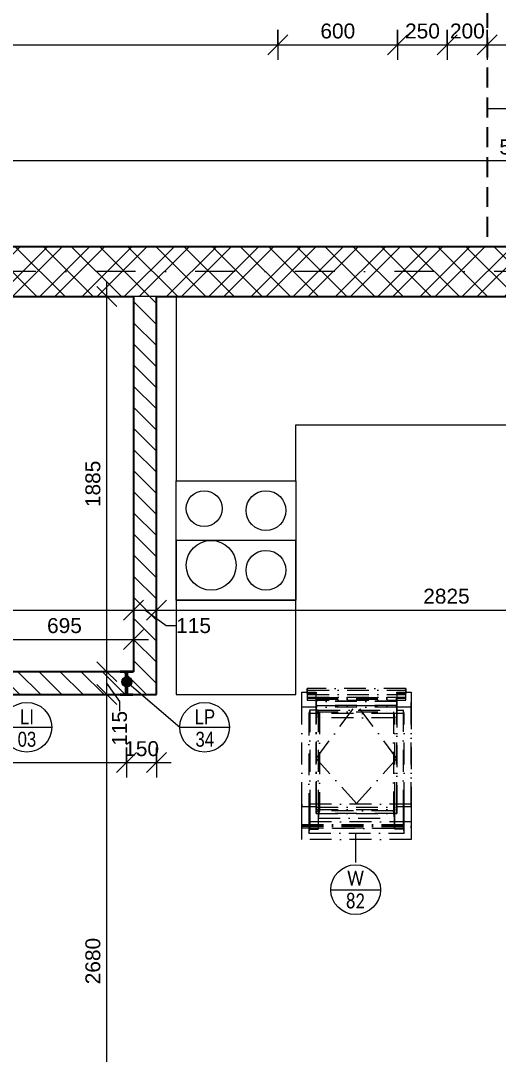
# Model space of a CAD drawing. Header units: millimetres. Extents: x -2204 to 40828, y -3577 to 13817.
# Drawn here: x 12569 to 14967, y 2918 to 8111 of the extents above; entities that cross this region are included whole.
import ezdxf

# ---------------------------------------------------------------- set-up
doc = ezdxf.new("R2010")
doc.units = ezdxf.units.MM
for name, pattern in [('HA_Dash_3mm-S1mm', [150, 100, -50]), ('HA_DashDot_10mm-S3mm', [500, 200, -150, 0, -150]), ('HA_DashDot_4mm', [200, 110, -45, 0, -45])]:
    doc.linetypes.add(name, pattern=pattern)
for name, color, linetype, lineweight in [('A-____-____-DIMS', 9, 'Continuous', 5), ('A-____-____-DIMS-50', 9, 'Continuous', 5), ('A-DETL-____-HDLN', 9, 'HA_Dash_3mm-S1mm', 25), ('A-GENM-____-IDEN', 9, 'Continuous', 9), ('A-GLAZ-____-IDEN', 9, 'Continuous', 9), ('A-GLAZ-____-OTLN', 9, 'Continuous', 5), ('A-WALL-____-MCUT', 9, 'Continuous', 9), ('A-WALL-____-PATT', 9, 'Continuous', 25), ('G-____-____-TEXT', 9, 'Continuous', 5), ('I-WALL-____-MCUT', 9, 'Continuous', 25), ('Q-CASE-____-OTLN', 9, 'Continuous', 9), ('Q-SPCQ-____-OTLN', 9, 'Continuous', 9), ('S-COLS-____-MCUT', 9, 'Continuous', 25), ('S-COLS-____-OTLN', 9, 'Continuous', 9), ('S-GRID-____-OTLN', 9, 'Continuous', 5)]:
    doc.layers.add(name, color=color, linetype=linetype, lineweight=lineweight)
doc.styles.add('Arial_1', font='arial.ttf', dxfattribs={"height": 75})
doc.styles.add('Arial_2', font='arial.ttf', dxfattribs={"width": 0.8, "height": 75})
doc.styles.add('Calibri', font='calibri.ttf', dxfattribs={"width": 0.8, "height": 75})
doc.dimstyles.new('Inner_Dimensions', dxfattribs={"dimscale": 304.8, "dimtxt": 76.519455, "dimasz": 0.328084, "dimexe": 0.246063, "dimexo": 0.0625, "dimgap": 0.032808, "dimtad": 1, "dimdec": 0, "dimzin": 0, "dimdsep": 46, "dimtxsty": 'Arial_1', "dimblk1": 'OBLIQUE', "dimblk2": 'OBLIQUE', "dimsah": 1, "dimcen": 0.09, "dimdle": 0.246063, "dimazin": 0, "dimtfac": 1, "dimtdec": 4, "dimtix": 1, "dimtmove": 2, "dimatfit": 3, "dimfxl": 0.246063, "dimfxlon": 1, "dimtvp": 1, "dimtolj": 1, "dimtzin": 0, "dimlwd": 9, "dimlwe": 9, "dimarcsym": 2})
doc.dimstyles.new('Inner_Dimensions_1', dxfattribs={"dimscale": 304.8, "dimtxt": 76.519455, "dimasz": 0.328084, "dimexe": 0.246063, "dimexo": 0.0625, "dimgap": 0.032808, "dimtad": 1, "dimdec": 0, "dimzin": 0, "dimdsep": 46, "dimtxsty": 'Arial_1', "dimblk1": 'OBLIQUE', "dimblk2": 'OBLIQUE', "dimsah": 1, "dimcen": 0.09, "dimdle": 0.246063, "dimazin": 0, "dimtfac": 1, "dimtdec": 4, "dimtix": 1, "dimtmove": 0, "dimatfit": 3, "dimfxl": 0.246063, "dimfxlon": 1, "dimtvp": 1, "dimtolj": 1, "dimtzin": 0, "dimlwd": 9, "dimlwe": 9, "dimarcsym": 2})
doc.dimstyles.new('Inner_Dimensions_2', dxfattribs={"dimscale": 304.8, "dimtxt": 76.519455, "dimasz": 0.328084, "dimexe": 0.246063, "dimexo": 0.0625, "dimgap": 0.032808, "dimtad": 1, "dimdec": 0, "dimzin": 0, "dimdsep": 46, "dimtxsty": 'Arial_1', "dimblk1": 'OBLIQUE', "dimblk2": 'OBLIQUE', "dimsah": 1, "dimcen": 0.09, "dimdle": 0.246063, "dimazin": 0, "dimtfac": 1, "dimtdec": 4, "dimtix": 1, "dimtmove": 1, "dimatfit": 3, "dimfxl": 0.246063, "dimfxlon": 1, "dimtvp": 1, "dimtolj": 1, "dimtzin": 0, "dimlwd": 9, "dimlwe": 9, "dimarcsym": 2})
pattern_1 = [(135, (0, 0), (-53.033, -53.033), [])]

# ---------------------------------------------------------------- blocks, each defined once
blk = doc.blocks.new('Roof-Windows_VELUX_GLL_1061 - CK02-V13-DSP_3NP-A')
at = {"layer": 'A-GLAZ-____-OTLN', "color": 31, "linetype": 'HA_DashDot_4mm'}
for p, q in [((13979.8, 4661.2), (13979.8, 4737.6)), ((14007.1, 4755), (14007.1, 4754.9)), ((14007.1, 4754.9), (14007.1, 4754.7)), ((14007.1, 4754.7), (14007.1, 4753.9)), ((14007.1, 4753.9), (14007.1, 4752.7)), ((14007.1, 4752.7), (14007.1, 4752)), ((14007.1, 4752), (14007.1, 4751.3)), ((14007.1, 4751.3), (14007.1, 4750.7)), ((14007.1, 4750.7), (14007.1, 4747.8)), ((14007.1, 4747.8), (14007.1, 4737.6)), ((14007.1, 4747.8), (14502.5, 4747.8)), ((14007.1, 4729.7), (14007.1, 4737.7)), ((14007.1, 4729.7), (14007.1, 4725.5)), ((14007.1, 4729.7), (14007.1, 4696.7)), ((14052.4, 4729.7), (14007.1, 4729.7)), ((14052.4, 4737.6), (14052.4, 4729.7)), ((14052.4, 4709.7), (14052.4, 4729.7)), ((14456.9, 4729.7), (14456.9, 4737.6)), ((14502.5, 4729.7), (14456.9, 4729.7)), ((14456.9, 4729.7), (14456.9, 4709.7)), ((14502.5, 4752.7), (14502.5, 4755)), ((14502.5, 4752), (14502.5, 4752.7)), ((14502.5, 4751.3), (14502.5, 4752)), ((14502.5, 4750.7), (14502.5, 4751.3)), ((14502.5, 4747.8), (14502.5, 4750.7)), ((14502.5, 4737.6), (14502.5, 4747.8)), ((14502.5, 4737.7), (14502.5, 4729.7)), ((14502.5, 4696.7), (14502.5, 4729.7)), ((14502.5, 4725.5), (14502.5, 4729.7)), ((14529.8, 4737.6), (14529.8, 4661.2)), ((14007.1, 4725.5), (14007.1, 4712.4)), ((14007.1, 4725.5), (14502.5, 4725.5)), ((14007.1, 4712.4), (14007.1, 4706.6)), ((14007.1, 4712.4), (14502.5, 4712.4)), ((14007.1, 4706.6), (14007.1, 4696.7)), ((14007.1, 4706.6), (14052.4, 4706.6)), ((14007.1, 4696.7), (14502.5, 4696.7)), ((14052.4, 4692.6), (14052.4, 4709.6)), ((14052.4, 4702.2), (14456.9, 4702.2)), ((14052.4, 4692.6), (14052.4, 4690.2)), ((14052.4, 4690.2), (14052.4, 4174.5)), ((14456.9, 4709.6), (14456.9, 4692.6)), ((14456.9, 4706.6), (14502.5, 4706.6)), ((14456.9, 4692.6), (14456.9, 4690.2)), ((14457.2, 4174.5), (14457.2, 4690.2)), ((14502.5, 4712.4), (14502.5, 4725.5)), ((14502.5, 4706.6), (14502.5, 4712.4)), ((14502.5, 4696.7), (14502.5, 4706.6)), ((14052.4, 4661.2), (13979.8, 4661.2)), ((13979.8, 4174.5), (13979.8, 4661.2)), ((14021.1, 4647), (14015.5, 4629.9)), ((14052.4, 4629.9), (14015.5, 4629.9)), ((14015.5, 4629.9), (14015.5, 4174.5)), ((14052.4, 4647), (14021.1, 4647)), ((14021.1, 4647), (14021.1, 4174.5)), ((14456.9, 4670.4), (14052.4, 4670.4)), ((14052.4, 4670.4), (14456.9, 4670.4)), ((14052.4, 4637.6), (14439.8, 4637.6)), ((14052.4, 4635.6), (14069.4, 4635.6)), ((14069.4, 4635.6), (14069.4, 4174.5)), ((14439.8, 4637.6), (14439.8, 4174.5)), ((14529.8, 4661.2), (14457.2, 4661.2)), ((14457.2, 4647.3), (14488.4, 4647.3)), ((14493.8, 4629.9), (14457.2, 4629.9)), ((14488.4, 4647.3), (14488.4, 4174.5)), ((14493.8, 4629.9), (14488.4, 4647.3)), ((14493.8, 4174.5), (14493.8, 4629.9)), ((14529.8, 4661.2), (14529.8, 4174.5)), ((14439.8, 4608.8), (14069.4, 4608.8)), ((13979.8, 4174.5), (13979.8, 4162.5)), ((13979.8, 4162.5), (13979.8, 4174.5)), ((13979.8, 4064.9), (13979.8, 4162.5)), ((13979.8, 4162.5), (14052.4, 4162.5)), ((14015.5, 4162.5), (14015.5, 4064.9)), ((14021.1, 4162.5), (14021.1, 4064.9)), ((14052.4, 4162.5), (14052.4, 4174.5)), ((14052.4, 4159.5), (14052.4, 4162.5)), ((14052.4, 4162.5), (14052.4, 4147.1)), ((14052.4, 4159.5), (14456.9, 4159.5)), ((14052.4, 4147.1), (14052.4, 4159.5)), ((14456.9, 4162.5), (14456.9, 4174.5)), ((14456.9, 4159.5), (14456.9, 4162.5)), ((14456.9, 4162.5), (14529.8, 4162.5)), ((14456.9, 4147.1), (14456.9, 4159.5)), ((14457.2, 4147.1), (14457.2, 4162.5)), ((14488.4, 4162.5), (14488.4, 4064.9)), ((14493.8, 4064.9), (14493.8, 4162.5)), ((14529.8, 4162.5), (14529.8, 4174.5)), ((14529.8, 4162.5), (14529.8, 4174.5)), ((14529.8, 4162.5), (14529.8, 4064.9)), ((14052.4, 4147.1), (14456.9, 4147.1)), ((14052.4, 4127.3), (14052.4, 4147.1)), ((14052.4, 4147.1), (14457.2, 4147.1)), ((14052.4, 4127.3), (14052.4, 4147.1)), ((14052.4, 4127.3), (14456.9, 4127.3)), ((14457.2, 4127.3), (14052.4, 4127.3)), ((14062.8, 4127.3), (14062.8, 4064.9)), ((14063.5, 4103.5), (14067.6, 4127.3)), ((14063.5, 4103.5), (14446.1, 4103.5)), ((14063.5, 4064.9), (14063.5, 4103.5)), ((14446.1, 4103.5), (14442, 4127.3)), ((14446.1, 4064.9), (14446.1, 4103.5)), ((14446.8, 4064.9), (14446.8, 4127.3)), ((14456.9, 4127.3), (14456.9, 4147.1)), ((14457.2, 4147.1), (14457.2, 4127.3)), ((13979.8, 4056.2), (13979.8, 4064.9)), ((13979.8, 4064.9), (13979.8, 4056.2)), ((13979.8, 4064.9), (14529.8, 4064.9)), ((13979.8, 3996.8), (13979.8, 4056.2)), ((14015.5, 4056.2), (14015.5, 4029.5)), ((14021.1, 4056.2), (14021.1, 4048.2)), ((14062.8, 4056.2), (14062.8, 4048.2)), ((14062.8, 4048.2), (14063.5, 4051.9)), ((14063.5, 4051.9), (14063.5, 4056.2)), ((14446.1, 4051.9), (14063.5, 4051.9)), ((14446.1, 4051.9), (14446.1, 4056.2)), ((14446.8, 4048.5), (14446.1, 4051.9)), ((14446.8, 4048.5), (14446.8, 4056.2)), ((14488.4, 4056.2), (14488.4, 4048.5)), ((14493.8, 4029.5), (14493.8, 4056.2)), ((14529.8, 4056.2), (14529.8, 4064.9)), ((14529.8, 4064.9), (14529.8, 4056.2)), ((14529.8, 4056.2), (14529.8, 3996.8)), ((14015.5, 4029.5), (14021.1, 4048.2)), ((14015.5, 4029.5), (14493.8, 4029.5)), ((14021.1, 4048.2), (14062.8, 4048.2)), ((14488.4, 4048.5), (14446.8, 4048.5)), ((14488.4, 4048.5), (14493.8, 4029.5))]:
    blk.add_line(p, q, dxfattribs=at)
at = {"layer": 'A-GLAZ-____-OTLN', "color": 253, "linetype": 'HA_DashDot_4mm'}
for p, q in [((13979.8, 4737.6), (14052.4, 4737.6)), ((13979.8, 4174.5), (13979.8, 4737.6)), ((14502.5, 4755), (14007.1, 4755)), ((14007.1, 4754.2), (14007.1, 4755)), ((14007.1, 4737.7), (14007.1, 4754.2)), ((14052.4, 4174.5), (14052.4, 4737.6)), ((14456.9, 4737.6), (14529.8, 4737.6)), ((14456.9, 4174.5), (14456.9, 4737.6)), ((14502.5, 4755), (14502.5, 4754.2)), ((14502.5, 4754.2), (14502.5, 4737.7)), ((14529.8, 4174.5), (14529.8, 4737.6)), ((14052.4, 4709.6), (14456.9, 4709.6)), ((14456.9, 4692.6), (14052.4, 4692.6)), ((14456.9, 4690.2), (14052.4, 4690.2)), ((14052.4, 4404.1), (14254.8, 4676.6)), ((14456.9, 4404.5), (14254.8, 4676.6)), ((14254.8, 4177.6), (14052.4, 4404.1)), ((14254.8, 4177.6), (14456.9, 4403.7)), ((13979.8, 4085.2), (13979.8, 4174.5)), ((14529.8, 4174.5), (13979.8, 4174.5)), ((14529.8, 4174.5), (14529.8, 4085.2)), ((13979.8, 4072), (13979.8, 4085.2)), ((14529.8, 4085.2), (13979.8, 4085.2)), ((13979.8, 4063.2), (13979.8, 4072)), ((13979.8, 4072), (14529.8, 4072)), ((13979.8, 4056.2), (13979.8, 4063.2)), ((13979.8, 4063.2), (14529.8, 4063.2)), ((13979.8, 3996.8), (13979.8, 4056.2)), ((13979.8, 4056.2), (14529.8, 4056.2)), ((14529.8, 4085.2), (14529.8, 4072)), ((14529.8, 4072), (14529.8, 4063.2)), ((14529.8, 4063.2), (14529.8, 4056.2)), ((14529.8, 4056.2), (14529.8, 3996.8)), ((14529.8, 3996.8), (13979.8, 3996.8))]:
    blk.add_line(p, q, dxfattribs=at)
at = {"layer": 'A-GLAZ-____-OTLN', "color": 7, "linetype": 'HA_DashDot_4mm'}
for p, q in [((14007.1, 4737.6), (14007.1, 4729.7)), ((14502.5, 4729.7), (14502.5, 4737.6)), ((14052.4, 4702.2), (14052.4, 4709.7)), ((14052.4, 4709.6), (14052.4, 4702.2)), ((14052.4, 4706.6), (14456.9, 4706.6)), ((14052.4, 4690.2), (14052.4, 4670.4)), ((14052.4, 4670.4), (14052.4, 4690.2)), ((14456.9, 4709.7), (14456.9, 4702.2)), ((14456.9, 4702.2), (14456.9, 4709.6)), ((14456.9, 4690.2), (14456.9, 4670.4)), ((14457.2, 4670.4), (14457.2, 4690.2)), ((14052.4, 4670.4), (14052.4, 4637.6)), ((14052.4, 4174.5), (14052.4, 4670.4)), ((14456.9, 4661.2), (14052.4, 4661.2)), ((14062.8, 4647), (14052.4, 4647)), ((14052.4, 4637.6), (14052.4, 4635.6)), ((14052.4, 4174.5), (14052.4, 4635.6)), ((14068, 4629.9), (14052.4, 4629.9)), ((14062.9, 4647.3), (14062.8, 4647)), ((14062.8, 4647), (14062.8, 4174.5)), ((14062.9, 4608.8), (14062.9, 4647.3)), ((14062.9, 4647.3), (14456.9, 4647.3)), ((14069.4, 4635.6), (14062.9, 4608.8)), ((14069.4, 4629.9), (14068, 4629.9)), ((14439.8, 4629.9), (14069.4, 4629.9)), ((14439.8, 4637.6), (14446.8, 4608.8)), ((14441.6, 4629.9), (14440, 4629.9)), ((14456.9, 4629.9), (14441.6, 4629.9)), ((14456.9, 4174.5), (14456.9, 4670.4)), ((14457.2, 4670.4), (14457.2, 4174.5)), ((14069.4, 4608.8), (14062.9, 4608.8)), ((14446.8, 4608.8), (14439.8, 4608.8)), ((14446.8, 4174.5), (14446.8, 4608.8)), ((13979.8, 4162.5), (13979.8, 4174.5)), ((14015.5, 4174.5), (14015.5, 4162.5)), ((14021.1, 4174.5), (14021.1, 4162.5)), ((14052.4, 4162.5), (14052.4, 4174.5)), ((14052.4, 4174.5), (14052.4, 4162.5)), ((14052.4, 4162.5), (14052.4, 4174.5)), ((14052.4, 4140.2), (14052.4, 4162.5)), ((14052.4, 4127.3), (14052.4, 4162.5)), ((14062.8, 4174.5), (14062.8, 4140.2)), ((14069.4, 4174.5), (14069.4, 4140.2)), ((14439.8, 4174.5), (14439.8, 4140.2)), ((14446.8, 4127.3), (14446.8, 4174.5)), ((14456.9, 4162.5), (14456.9, 4174.5)), ((14456.9, 4127.3), (14456.9, 4162.5)), ((14457.2, 4162.5), (14457.2, 4174.5)), ((14457.2, 4174.5), (14457.2, 4162.5)), ((14457.2, 4162.5), (14457.2, 4127.3)), ((14488.4, 4174.5), (14488.4, 4162.5)), ((14493.8, 4162.5), (14493.8, 4174.5)), ((14529.8, 4174.5), (14529.8, 4162.5)), ((14439.8, 4140.2), (14052.4, 4140.2)), ((14052.4, 4140.2), (14052.4, 4127.3)), ((14052.4, 4137.4), (14052.4, 4140.2)), ((14052.4, 4137.4), (14052.4, 4140.2)), ((14069.4, 4137.4), (14052.4, 4137.4)), ((14062.8, 4137.4), (14062.8, 4127.6)), ((14067.7, 4127.8), (14069.4, 4137.4)), ((14069.4, 4140.2), (14069.4, 4137.4)), ((14442, 4127.3), (14439.8, 4140.2)), ((13979.8, 4056.2), (13979.8, 4064.9)), ((14015.5, 4064.9), (14015.5, 4056.2)), ((14021.1, 4064.9), (14021.1, 4056.2)), ((14062.8, 4064.9), (14062.8, 4056.2)), ((14063.5, 4056.2), (14063.5, 4064.9)), ((14446.1, 4056.2), (14446.1, 4064.9)), ((14446.8, 4056.2), (14446.8, 4064.9)), ((14488.4, 4064.9), (14488.4, 4056.2)), ((14493.8, 4056.2), (14493.8, 4064.9)), ((14529.8, 4064.9), (14529.8, 4056.2))]:
    blk.add_line(p, q, dxfattribs=at)
at = {"layer": 'A-GLAZ-____-OTLN', "color": 10, "linetype": 'HA_DashDot_4mm'}
blk.add_line((14062.8, 4140.2), (14062.8, 4137.4), dxfattribs=at)
blk = doc.blocks.new('Casework 15 - Casework 6-1813600-DSP_3NP-A')
at = {"layer": 'Q-CASE-____-OTLN'}
for p, q in [((13350, 6725), (13350, 5799.5)), ((13950, 5799.5), (13950, 6079.5)), ((13950, 6079.5), (15375, 6079.5)), ((15375, 6079.5), (15375, 5925)), ((13350, 5199.5), (13350, 4725)), ((13950, 4725), (13950, 5199.5)), ((13350, 4725), (13950, 4725))]:
    blk.add_line(p, q, dxfattribs=at)
blk = doc.blocks.new('Kuchyňská_linka_sporák_ADNS - 600x600x800-1468673-DSP_3NP-A')
at = {"layer": 'Q-SPCQ-____-OTLN'}
for p, q in [((0, 0), (600, 0)), ((0, -600), (0, 0)), ((600, 0), (600, -600)), ((600, -300), (0, -300)), ((0, -300), (0, -600)), ((600, -600), (600, -300)), ((600, -600), (0, -600)), ((0, -600), (600, -600))]:
    blk.add_line(p, q, dxfattribs=at)
for centre, radius in [((140, -140), 90), ((450, -150), 100), ((175, -425), 125), ((450, -450), 100)]:
    blk.add_circle(centre, radius, dxfattribs=at)
blk = doc.blocks.new('HA_sCO_I_Parallel - IPE 120-2148389-DSP_3NP-A')
at = {"layer": 'S-COLS-____-MCUT'}
for p, q in [((-32, 60), (32, 60)), ((-32, 55.6), (-32, 60)), ((-3.15, 55.6), (-32, 55.6)), ((-3.15, -55.6), (-3.15, 55.6)), ((3.15, 55.6), (3.15, -55.6)), ((32, 55.6), (3.15, 55.6)), ((32, 60), (32, 55.6)), ((-32, -55.6), (-3.15, -55.6)), ((-32, -60), (-32, -55.6)), ((32, -60), (-32, -60)), ((3.15, -55.6), (32, -55.6)), ((32, -55.6), (32, -60))]:
    blk.add_line(p, q, dxfattribs=at)
blk = doc.blocks.new('DIMBLOCK32-DSP_3NP-A')
at = {"layer": 'A-____-____-DIMS-50', "lineweight": 9}
for p, q in [((12440, 7331.6), (12440, 7481.6)), ((17735, 7331.6), (17735, 7481.6)), ((12440, 7406.6), (12490, 7456.6)), ((17735, 7406.6), (17785, 7456.6)), ((12440, 7406.6), (12390, 7356.6)), ((17735, 7406.6), (12440, 7406.6)), ((12440, 7406.6), (12440, 7331.6)), ((17735, 7406.6), (17685, 7356.6)), ((17735, 7406.6), (17735, 7331.6))]:
    blk.add_line(p, q, dxfattribs=at)
at = {"layer": 'A-____-____-DIMS-50', "color": 0, "lineweight": 9, "insert": (14972.1, 7514), "char_height": 75, "width": 276.883, "attachment_point": 1, "line_spacing_factor": 0.941778, "style": 'Arial_1'}
blk.add_mtext('5295', dxfattribs=at)
blk = doc.blocks.new('_Oblique')
at = {"color": 0, "linetype": 'ByBlock', "lineweight": -2}
blk.add_line((-0.5, -0.5), (0.5, 0.5), dxfattribs=at)
blk = doc.blocks.new('DIMBLOCK89-DSP_3NP-A')
at = {"layer": 'A-____-____-DIMS-50', "lineweight": 9}
for p, q in [((10310, 5224.7), (10310, 5074.7)), ((10310, 5149.7), (10310, 5224.7)), ((10310, 5149.7), (10360, 5199.7)), ((13135, 5224.7), (13135, 5074.7)), ((13135, 5149.7), (13135, 5224.7)), ((13135, 5149.7), (13185, 5199.7)), ((10310, 5149.7), (10260, 5099.7)), ((10310, 5149.7), (13135, 5149.7)), ((13135, 5149.7), (13085, 5099.7))]:
    blk.add_line(p, q, dxfattribs=at)
at = {"layer": 'A-____-____-DIMS-50', "color": 0, "lineweight": 9, "insert": (11607.1, 5257.1), "char_height": 75, "width": 276.883, "attachment_point": 1, "line_spacing_factor": 0.941778, "style": 'Arial_1'}
blk.add_mtext('2825', dxfattribs=at)
blk = doc.blocks.new('DIMBLOCK90-DSP_3NP-A')
at = {"layer": 'A-____-____-DIMS-50', "lineweight": 9}
for p, q in [((13135, 5224.7), (13135, 5074.7)), ((13135, 5149.7), (13135, 5224.7)), ((13135, 5149.7), (13185, 5199.7)), ((13250, 5224.7), (13250, 5074.7)), ((13250, 5149.7), (13250, 5224.7)), ((13250, 5149.7), (13300, 5199.7)), ((13135, 5149.7), (13085, 5099.7)), ((13135, 5149.7), (13250, 5149.7)), ((13299.4, 5070.7), (13192.5, 5149.7)), ((13250, 5149.7), (13200, 5099.7)), ((13349.4, 5070.7), (13299.4, 5070.7))]:
    blk.add_line(p, q, dxfattribs=at)
at = {"layer": 'A-____-____-DIMS-50', "color": 0, "lineweight": 9, "insert": (13349.4, 5109.2), "char_height": 75, "width": 207.662, "attachment_point": 1, "line_spacing_factor": 0.941778, "style": 'Arial_1'}
blk.add_mtext('115', dxfattribs=at)
blk = doc.blocks.new('DIMBLOCK91-DSP_3NP-A')
at = {"layer": 'A-____-____-DIMS-50', "lineweight": 9}
for p, q in [((13250, 5224.7), (13250, 5074.7)), ((13250, 5149.7), (13250, 5224.7)), ((13250, 5149.7), (13300, 5199.7)), ((16075, 5224.7), (16075, 5074.7)), ((16075, 5149.7), (16075, 5224.7)), ((16075, 5149.7), (16125, 5199.7)), ((13250, 5149.7), (13200, 5099.7)), ((13250, 5149.7), (16075, 5149.7)), ((16075, 5149.7), (16025, 5099.7))]:
    blk.add_line(p, q, dxfattribs=at)
at = {"layer": 'A-____-____-DIMS-50', "color": 0, "lineweight": 9, "insert": (14589.9, 5257.1), "char_height": 75, "width": 276.883, "attachment_point": 1, "line_spacing_factor": 0.941778, "style": 'Arial_1'}
blk.add_mtext('2825', dxfattribs=at)
blk = doc.blocks.new('DIMBLOCK154-DSP_3NP-A')
at = {"layer": 'A-____-____-DIMS-50', "lineweight": 9}
for p, q in [((10950, 4458.6), (10950, 4308.6)), ((10950, 4383.6), (10950, 4458.6)), ((10950, 4383.6), (11000, 4433.6)), ((13100, 4458.6), (13100, 4308.6)), ((13100, 4383.6), (13100, 4458.6)), ((13100, 4383.6), (13150, 4433.6)), ((10950, 4383.6), (10900, 4333.6)), ((10950, 4383.6), (13100, 4383.6)), ((13100, 4383.6), (13050, 4333.6))]:
    blk.add_line(p, q, dxfattribs=at)
at = {"layer": 'A-____-____-DIMS-50', "color": 0, "lineweight": 9, "insert": (11909.6, 4491), "char_height": 75, "width": 276.883, "attachment_point": 1, "line_spacing_factor": 0.941778, "style": 'Arial_1'}
blk.add_mtext('2150', dxfattribs=at)
blk = doc.blocks.new('DIMBLOCK155-DSP_3NP-A')
at = {"layer": 'A-____-____-DIMS-50', "lineweight": 9}
for p, q in [((13100, 4458.6), (13100, 4308.6)), ((13100, 4383.6), (13100, 4458.6)), ((13100, 4383.6), (13150, 4433.6)), ((13250, 4458.6), (13250, 4308.6)), ((13250, 4383.6), (13250, 4458.6)), ((13250, 4383.6), (13300, 4433.6)), ((13100, 4383.6), (13050, 4333.6)), ((13100, 4383.6), (13325, 4383.6)), ((13250, 4383.6), (13200, 4333.6))]:
    blk.add_line(p, q, dxfattribs=at)
at = {"layer": 'A-____-____-DIMS-50', "color": 0, "lineweight": 9, "insert": (13088.5, 4491), "char_height": 75, "width": 207.662, "attachment_point": 1, "line_spacing_factor": 0.941778, "style": 'Arial_1'}
blk.add_mtext('150', dxfattribs=at)
blk = doc.blocks.new('HA_TAG_GM_Products - Generic-588599-DSP_3NP-A')
at = {"layer": 'A-GENM-____-IDEN'}
blk.add_line((-2.5, 0), (2.5, 0), dxfattribs=at)
blk.add_circle((0, 0), 2.5, dxfattribs=at)
blk = doc.blocks.new('DIMBLOCK174-DSP_3NP-A')
at = {"layer": 'A-____-____-DIMS-50', "lineweight": 9}
for p, q in [((12440, 4926.8), (12440, 5076.8)), ((12440, 5001.8), (12490, 5051.8)), ((13135, 5076.8), (13135, 4926.8)), ((13135, 5001.8), (13135, 5076.8)), ((13135, 5001.8), (13185, 5051.8)), ((12440, 5001.8), (12390, 4951.8)), ((12440, 5001.8), (13210, 5001.8)), ((12440, 5001.8), (12440, 4926.8)), ((13135, 5001.8), (13085, 4951.8))]:
    blk.add_line(p, q, dxfattribs=at)
at = {"layer": 'A-____-____-DIMS-50', "color": 0, "lineweight": 9, "insert": (12701, 5109.2), "char_height": 75, "width": 207.662, "attachment_point": 1, "line_spacing_factor": 0.941778, "style": 'Arial_1'}
blk.add_mtext('695', dxfattribs=at)
blk = doc.blocks.new('DIMBLOCK209-DSP_3NP-A')
at = {"layer": 'A-____-____-DIMS-50', "lineweight": 9}
for p, q in [((10940.5, 8064.2), (10940.5, 7914.2)), ((10940.5, 7989.2), (10940.5, 8064.2)), ((13860, 8064.2), (13860, 7914.2)), ((13860, 7989.2), (13860, 8064.2)), ((10940.5, 7989.2), (10990.5, 8039.2)), ((13860, 7989.2), (13910, 8039.2)), ((10865.5, 7989.2), (13860, 7989.2)), ((10940.5, 7989.2), (10890.5, 7939.2)), ((13860, 7989.2), (13810, 7939.2))]:
    blk.add_line(p, q, dxfattribs=at)
at = {"layer": 'A-____-____-DIMS-50', "color": 0, "lineweight": 9, "insert": (12284.9, 8096.5), "char_height": 75, "width": 276.883, "attachment_point": 1, "line_spacing_factor": 0.941778, "style": 'Arial_1'}
blk.add_mtext('2920', dxfattribs=at)
blk = doc.blocks.new('DIMBLOCK210-DSP_3NP-A')
at = {"layer": 'A-____-____-DIMS-50', "lineweight": 9}
for p, q in [((13860, 8064.2), (13860, 7914.2)), ((13860, 7989.2), (13860, 8064.2)), ((14460, 8064.2), (14460, 7914.2)), ((14460, 7989.2), (14460, 8064.2)), ((13860, 7989.2), (13910, 8039.2)), ((14460, 7989.2), (14510, 8039.2)), ((13860, 7989.2), (13810, 7939.2)), ((13860, 7989.2), (14460, 7989.2)), ((14460, 7989.2), (14410, 7939.2))]:
    blk.add_line(p, q, dxfattribs=at)
at = {"layer": 'A-____-____-DIMS-50', "color": 0, "lineweight": 9, "insert": (14073.5, 8096.5), "char_height": 75, "width": 207.662, "attachment_point": 1, "line_spacing_factor": 0.941778, "style": 'Arial_1'}
blk.add_mtext('600', dxfattribs=at)
blk = doc.blocks.new('DIMBLOCK211-DSP_3NP-A')
at = {"layer": 'A-____-____-DIMS-50', "lineweight": 9}
for p, q in [((14460, 8064.2), (14460, 7914.2)), ((14460, 7989.2), (14460, 8064.2)), ((14710.5, 8064.2), (14710.5, 7914.2)), ((14710.5, 7989.2), (14710.5, 8064.2)), ((14460, 7989.2), (14510, 8039.2)), ((14710.5, 7989.2), (14760.5, 8039.2)), ((14460, 7989.2), (14410, 7939.2)), ((14460, 7989.2), (14710.5, 7989.2)), ((14710.5, 7989.2), (14660.5, 7939.2))]:
    blk.add_line(p, q, dxfattribs=at)
at = {"layer": 'A-____-____-DIMS-50', "color": 0, "lineweight": 9, "insert": (14498.7, 8096.5), "char_height": 75, "width": 207.662, "attachment_point": 1, "line_spacing_factor": 0.941778, "style": 'Arial_1'}
blk.add_mtext('250', dxfattribs=at)
blk = doc.blocks.new('DIMBLOCK212-DSP_3NP-A')
at = {"layer": 'A-____-____-DIMS-50', "lineweight": 9}
for p, q in [((14710.5, 8064.2), (14710.5, 7914.2)), ((14710.5, 7989.2), (14710.5, 8064.2)), ((14910.5, 8064.2), (14910.5, 7914.2)), ((14910.5, 7989.2), (14910.5, 8064.2)), ((14710.5, 7989.2), (14760.5, 8039.2)), ((14910.5, 7989.2), (14960.5, 8039.2)), ((14710.5, 7989.2), (14660.5, 7939.2)), ((14710.5, 7989.2), (14910.5, 7989.2)), ((14910.5, 7989.2), (14860.5, 7939.2))]:
    blk.add_line(p, q, dxfattribs=at)
at = {"layer": 'A-____-____-DIMS-50', "color": 0, "lineweight": 9, "insert": (14724, 8096.5), "char_height": 75, "width": 207.662, "attachment_point": 1, "line_spacing_factor": 0.941778, "style": 'Arial_1'}
blk.add_mtext('200', dxfattribs=at)
blk = doc.blocks.new('DIMBLOCK213-DSP_3NP-A')
at = {"layer": 'A-____-____-DIMS-50', "lineweight": 9}
for p, q in [((14910.5, 8064.2), (14910.5, 7914.2)), ((14910.5, 7989.2), (14910.5, 8064.2)), ((16710, 8064.2), (16710, 7914.2)), ((16710, 7989.2), (16710, 8064.2)), ((14910.5, 7989.2), (14960.5, 8039.2)), ((16710, 7989.2), (16760, 8039.2)), ((14910.5, 7989.2), (14860.5, 7939.2)), ((14910.5, 7989.2), (16710, 7989.2)), ((16710, 7989.2), (16660, 7939.2))]:
    blk.add_line(p, q, dxfattribs=at)
at = {"layer": 'A-____-____-DIMS-50', "color": 0, "lineweight": 9, "insert": (15694.9, 8096.5), "char_height": 75, "width": 276.883, "attachment_point": 1, "line_spacing_factor": 0.941778, "style": 'Arial_1'}
blk.add_mtext('1800', dxfattribs=at)
blk = doc.blocks.new('HA_TAG_WD - Type Mark-1527962-DSP_3NP-A')
at = {"layer": 'A-GLAZ-____-IDEN'}
blk.add_line((-2.5, 0), (2.5, 0), dxfattribs=at)
blk.add_circle((0, 0), 2.5, dxfattribs=at)
blk = doc.blocks.new('DIMBLOCK219-DSP_3NP-A')
at = {"layer": 'A-____-____-DIMS-50', "lineweight": 9}
for p, q in [((13000.8, 4725), (12950.8, 4775)), ((12925.8, 4725), (13075.8, 4725)), ((13000.8, 4725), (12925.8, 4725)), ((13000.8, 1970), (13000.8, 4725)), ((13000.8, 4725), (13050.8, 4675)), ((13000.8, 2045), (12950.8, 2095)), ((12925.8, 2045), (13075.8, 2045)), ((13000.8, 2045), (12925.8, 2045)), ((13000.8, 2045), (13050.8, 1995))]:
    blk.add_line(p, q, dxfattribs=at)
at = {"layer": 'A-____-____-DIMS-50', "color": 0, "lineweight": 9, "insert": (12893.4, 3269.6), "char_height": 75, "width": 276.883, "attachment_point": 1, "rotation": 90, "line_spacing_factor": 0.941778, "style": 'Arial_1'}
blk.add_mtext('2680', dxfattribs=at)
blk = doc.blocks.new('DIMBLOCK220-DSP_3NP-A')
at = {"layer": 'A-____-____-DIMS-50', "lineweight": 9}
for p, q in [((13000.8, 4840), (12950.8, 4890)), ((12925.8, 4840), (13075.8, 4840)), ((13000.8, 4840), (12925.8, 4840)), ((13000.8, 4725), (13000.8, 4840)), ((13000.8, 4840), (13050.8, 4790)), ((13065.7, 4691.1), (13000.8, 4782.5)), ((13000.8, 4725), (12950.8, 4775)), ((12925.8, 4725), (13075.8, 4725)), ((13000.8, 4725), (12925.8, 4725)), ((13000.8, 4725), (13050.8, 4675)), ((13065.7, 4641.1), (13065.7, 4691.1))]:
    blk.add_line(p, q, dxfattribs=at)
at = {"layer": 'A-____-____-DIMS-50', "color": 0, "lineweight": 9, "insert": (13027.2, 4468), "char_height": 75, "width": 207.662, "attachment_point": 1, "rotation": 90, "line_spacing_factor": 0.941778, "style": 'Arial_1'}
blk.add_mtext('115', dxfattribs=at)
blk = doc.blocks.new('DIMBLOCK221-DSP_3NP-A')
at = {"layer": 'A-____-____-DIMS-50', "lineweight": 9}
for p, q in [((13000.8, 6725), (12950.8, 6775)), ((13000.8, 4840), (13000.8, 6800)), ((12925.8, 6725), (13075.8, 6725)), ((13000.8, 6725), (12925.8, 6725)), ((13000.8, 6725), (13050.8, 6675)), ((13000.8, 4840), (12950.8, 4890)), ((12925.8, 4840), (13075.8, 4840)), ((13000.8, 4840), (12925.8, 4840)), ((13000.8, 4840), (13050.8, 4790))]:
    blk.add_line(p, q, dxfattribs=at)
at = {"layer": 'A-____-____-DIMS-50', "color": 0, "lineweight": 9, "insert": (12893.4, 5667.1), "char_height": 75, "width": 276.883, "attachment_point": 1, "rotation": 90, "line_spacing_factor": 0.941778, "style": 'Arial_1'}
blk.add_mtext('1885', dxfattribs=at)

msp = doc.modelspace()

# ---------------------------------------------------------------- hatches: boundary and pattern name
at = {"layer": 'A-GENM-____-IDEN'}
h = msp.add_hatch(color=256, dxfattribs=at)
edge = h.paths.add_edge_path()
edge.add_arc((13102, 4789.2), 25, 0, 360)
at = {"layer": 'A-WALL-____-PATT', "lineweight": 5}
h = msp.add_hatch(dxfattribs=at)
h.set_pattern_fill('FP_6', color=256, style=0, pattern_type=2)
h.set_pattern_definition([(45, (0, 0), (-106.066, 106.066), []), (45, (75, 0), (-106.066, 106.066), []), (315, (0, 0), (70.7107, 70.7107), [])])
h.paths.add_polyline_path([(13296.4, 6725), (17735, 6725), (17735, 6975), (12440, 6975), (12440, 6725), (13250, 6725)])
h.paths.add_polyline_path([(10957.8, 6725), (11440, 6725), (11440, 6975), (10940.5, 6975), (10940.5, 6725)])
h.paths.add_polyline_path([(18735, 6725), (19095, 6725), (19095, 6975), (18735, 6975)])
h = msp.add_hatch(dxfattribs=at)
h.set_pattern_fill('FP_1', color=256, style=0, pattern_type=2)
h.set_pattern_definition(pattern_1)
h.paths.add_polyline_path([(13135, 4725), (13250, 4725), (13250, 6725), (13135, 6725), (13135, 4840)])
h = msp.add_hatch(dxfattribs=at)
h.set_pattern_fill('FP_1', color=256, style=0, pattern_type=2)
h.set_pattern_definition(pattern_1)
h.paths.add_polyline_path([(9490, 4725), (10918, 4725), (10918, 4726.9), (10946.9, 4726.9), (10946.9, 4838.1), (10918, 4838.1), (10918, 4840), (9022, 4840), (9022, 4838.1), (8993.2, 4838.1), (8993.2, 4726.9), (9022, 4726.9), (9022, 4725)])
h.paths.add_polyline_path([(8958, 4725), (8958, 4726.9), (8986.9, 4726.9), (8986.9, 4838.1), (8958, 4838.1), (8958, 4840), (7022, 4840), (7022, 4838.1), (6993.2, 4838.1), (6993.2, 4726.9), (7022, 4726.9), (7022, 4725), (8406.7, 4725)])
h.paths.add_polyline_path([(6958, 4725), (6958, 4726.9), (6986.9, 4726.9), (6986.9, 4838.1), (6958, 4838.1), (6958, 4840), (6840, 4840), (6840, 4725)])
h.paths.add_polyline_path([(6040, 4725), (6040, 4840), (4930, 4840), (4930, 4725), (5005.1, 4725)])
h.paths.add_polyline_path([(10982, 4725), (11140, 4725), (11140, 4840), (10982, 4840), (10982, 4838.1), (10953.2, 4838.1), (10953.2, 4726.9), (10982, 4726.9)])
h.paths.add_polyline_path([(12440, 4725), (13068, 4725), (13068, 4726.9), (13096.9, 4726.9), (13096.9, 4838.1), (13068, 4838.1), (13068, 4840), (12440, 4840), (12440, 4726.9)])
h.paths.add_polyline_path([(13132, 4725), (13135, 4725), (13135, 4840), (13132, 4839.5), (13132, 4838.1), (13103.2, 4838.1), (13103.2, 4726.9), (13132, 4726.9)])

# ---------------------------------------------------------------- linework, layer by layer
at = {"layer": 'A-DETL-____-HDLN'}
msp.add_line((14910, 8475), (14910, 6975), dxfattribs=at)
at = {"layer": 'A-GENM-____-IDEN'}
msp.add_line((13102, 4789.2), (13367.1, 4560.8), dxfattribs=at)
msp.add_circle((13102, 4789.2), 25, dxfattribs=at)
at = {"layer": 'A-GLAZ-____-IDEN'}
msp.add_line((14250.3, 4024.7), (14250.3, 3880.8), dxfattribs=at)
at = {"layer": 'A-WALL-____-MCUT'}
msp.add_line((13250, 6725), (13135, 6725), dxfattribs=at)
at = {"layer": 'G-____-____-TEXT', "color": 50, "lineweight": 9}
msp.add_line((14913.9, 7668.8), (15016.1, 7668.8), dxfattribs=at)
at = {"layer": 'I-WALL-____-MCUT'}
for p, q in [((17735, 6975), (12440, 6975)), ((12440, 6725), (13135, 6725)), ((13135, 6725), (13135, 4840)), ((13250, 4725), (13250, 6725)), ((13250, 6725), (15685, 6725)), ((13068, 4840), (12440, 4840)), ((13135, 4840), (13132, 4840)), ((12440, 4725), (13068, 4725)), ((13132, 4725), (13250, 4725))]:
    msp.add_line(p, q, dxfattribs=at)
at = {"layer": 'S-GRID-____-OTLN', "linetype": 'HA_DashDot_10mm-S3mm', "lineweight": 9}
msp.add_line((24647.7, 6850), (-416.4, 6850), dxfattribs=at)

# ---------------------------------------------------------------- block references
at = {"layer": 'A-GENM-____-IDEN', "xscale": 49.99999999999998, "yscale": 49.99999999999998, "zscale": 49.99999999999998}
for p in [(12599.2, 4560.8), (13492.1, 4560.8)]:
    msp.add_blockref('HA_TAG_GM_Products - Generic-588599-DSP_3NP-A', p, dxfattribs=at)
at = {"layer": 'A-GLAZ-____-IDEN', "xscale": 49.99999999999998, "yscale": 49.99999999999998, "zscale": 49.99999999999998}
msp.add_blockref('HA_TAG_WD - Type Mark-1527962-DSP_3NP-A', (14250.3, 3744.8), dxfattribs=at)
at = {"layer": 'A-GLAZ-____-OTLN', "color": 253, "linetype": 'HA_DashDot_4mm'}
msp.add_blockref('Roof-Windows_VELUX_GLL_1061 - CK02-V13-DSP_3NP-A', (0, 0), dxfattribs=at)
at = {"layer": 'Q-CASE-____-OTLN'}
msp.add_blockref('Casework 15 - Casework 6-1813600-DSP_3NP-A', (0, 0), dxfattribs=at)
at = {"layer": 'Q-SPCQ-____-OTLN'}
msp.add_blockref('Kuchyňská_linka_sporák_ADNS - 600x600x800-1468673-DSP_3NP-A', (13350, 5799.5), dxfattribs=at)
at = {"layer": 'S-COLS-____-OTLN', "rotation": 180}
msp.add_blockref('HA_sCO_I_Parallel - IPE 120-2148389-DSP_3NP-A', (13100, 4782.5), dxfattribs=at)

# ---------------------------------------------------------------- texts
at = {"layer": 'A-GENM-____-IDEN', "lineweight": 5, "char_height": 75, "attachment_point": 1, "style": 'Arial_2'}
for s, insert, width in [('LI', (12565.4, 4650.9), 86.582), ('LP', (13442.3, 4650.9), 125.063), ('03', (12553.4, 4538.2), 115.443), ('34', (13446.3, 4538.2), 115.443)]:
    msp.add_mtext(s, dxfattribs=dict(at, insert=insert, width=width))
at = {"layer": 'A-GLAZ-____-IDEN', "lineweight": 5, "char_height": 75, "attachment_point": 1, "style": 'Calibri'}
for s, insert, width in [('W', (14208.5, 3840), 105.823), ('82', (14201.9, 3725.7), 121.856)]:
    msp.add_mtext(s, dxfattribs=dict(at, insert=insert, width=width))

# ---------------------------------------------------------------- dimensions: what is measured, and where the dimension line sits
at = {"layer": 'A-____-____-DIMS', "lineweight": 9}
for base, p1, p2, override, picture, middle in [((13860, 7989.1608), (10940.4945, 8064.1608), (13860, 8064.1608), {"dimpost": '<>', "dimfxl": 2919.505509}, 'DIMBLOCK209-DSP_3NP-A', (12400.2472, 8037.4538)), ((14460, 7989.2), (13860, 8064.2), (14460, 8064.2), {"dimpost": '<>', "dimfxl": 600}, 'DIMBLOCK210-DSP_3NP-A', (14160, 8037.5)), ((14710.4945, 7989.1608), (14460, 8064.1608), (14710.4945, 8064.1608), {"dimpost": '<>', "dimfxl": 250.494491}, 'DIMBLOCK211-DSP_3NP-A', (14585.2472, 8037.4538)), ((14910.5, 7989.2), (14710.5, 8064.2), (14910.5, 8064.2), {"dimpost": '<>', "dimfxl": 200}, 'DIMBLOCK212-DSP_3NP-A', (14810.5, 8037.5)), ((16710, 7989.1608), (14910.4945, 8064.1608), (16710, 8064.1608), {"dimpost": '<>', "dimfxl": 1799.505509}, 'DIMBLOCK213-DSP_3NP-A', (15810.2472, 8037.4538)), ((12440, 7406.6), (17735, 7331.6), (12440, 7331.6), {"dimpost": '<>', "dimfxl": 5295}, 'DIMBLOCK32-DSP_3NP-A', (15087.5, 7454.9)), ((13135, 5149.7), (10310, 5224.7), (13135, 5224.7), {"dimpost": '<>', "dimfxl": 2825}, 'DIMBLOCK89-DSP_3NP-A', (11722.5, 5198)), ((13135, 5001.8), (12440, 4926.8), (13135, 5076.8), {"dimpost": '<>', "dimfxl": 711.002813}, 'DIMBLOCK174-DSP_3NP-A', (12787.5, 5050.1)), ((13100, 4383.6), (10950, 4458.6), (13100, 4458.6), {"dimpost": '<>', "dimfxl": 2150}, 'DIMBLOCK154-DSP_3NP-A', (12025, 4431.9)), ((13250, 4383.6), (13100, 4458.6), (13250, 4458.6), {"dimpost": '<>', "dimfxl": 150}, 'DIMBLOCK155-DSP_3NP-A', (13175, 4431.9))]:
    dim = msp.add_linear_dim(base=base, p1=p1, p2=p2, dimstyle='Inner_Dimensions_1', override=override, dxfattribs=at)
    dim.commit()
    dim.dimension.update_dxf_attribs({"geometry": picture, "text_midpoint": middle})
for base, p1, p2, override, picture, middle in [((13000.8, 6725), (12925.8, 4840), (12925.8, 6725), {"dimpost": '<>', "dimfxl": 1885}, 'DIMBLOCK221-DSP_3NP-A', (12952.5, 5782.5)), ((13000.8, 4725), (12925.8, 2045), (12925.8, 4725), {"dimpost": '<>', "dimfxl": 2680}, 'DIMBLOCK219-DSP_3NP-A', (12952.5, 3385))]:
    dim = msp.add_linear_dim(base=base, p1=p1, p2=p2, angle=90, dimstyle='Inner_Dimensions_1', override=override, dxfattribs=at)
    dim.commit()
    dim.dimension.update_dxf_attribs({"geometry": picture, "text_midpoint": middle})
for base, p1, p2, dimstyle, override, picture, middle in [((16075, 5149.7), (13250, 5224.7), (16075, 5224.7), 'Inner_Dimensions', {"dimpost": '<>', "dimfxl": 2825}, 'DIMBLOCK91-DSP_3NP-A', (14728.3, 5207.1)), ((13250, 5149.7), (13135, 5224.7), (13250, 5224.7), 'Inner_Dimensions_2', {"dimpost": '<>', "dimfxl": 115}, 'DIMBLOCK90-DSP_3NP-A', (13453.3, 5059.2))]:
    dim = msp.add_linear_dim(base=base, p1=p1, p2=p2, dimstyle=dimstyle, override=override, dxfattribs=at)
    dim.commit()
    dim.dimension.update_dxf_attribs({"geometry": picture, "text_midpoint": middle, "dimtype": 160})
dim = msp.add_linear_dim(base=(13000.8, 4840), p1=(12925.8, 4725), p2=(12925.8, 4840), angle=90, dimstyle='Inner_Dimensions_2', override={"dimpost": '<>', "dimfxl": 115}, dxfattribs=at)
dim.commit()
dim.dimension.update_dxf_attribs({"geometry": 'DIMBLOCK220-DSP_3NP-A', "text_midpoint": (13077.2, 4571.9), "dimtype": 160, "text_rotation": 90})

doc.saveas('drawing.dxf')
